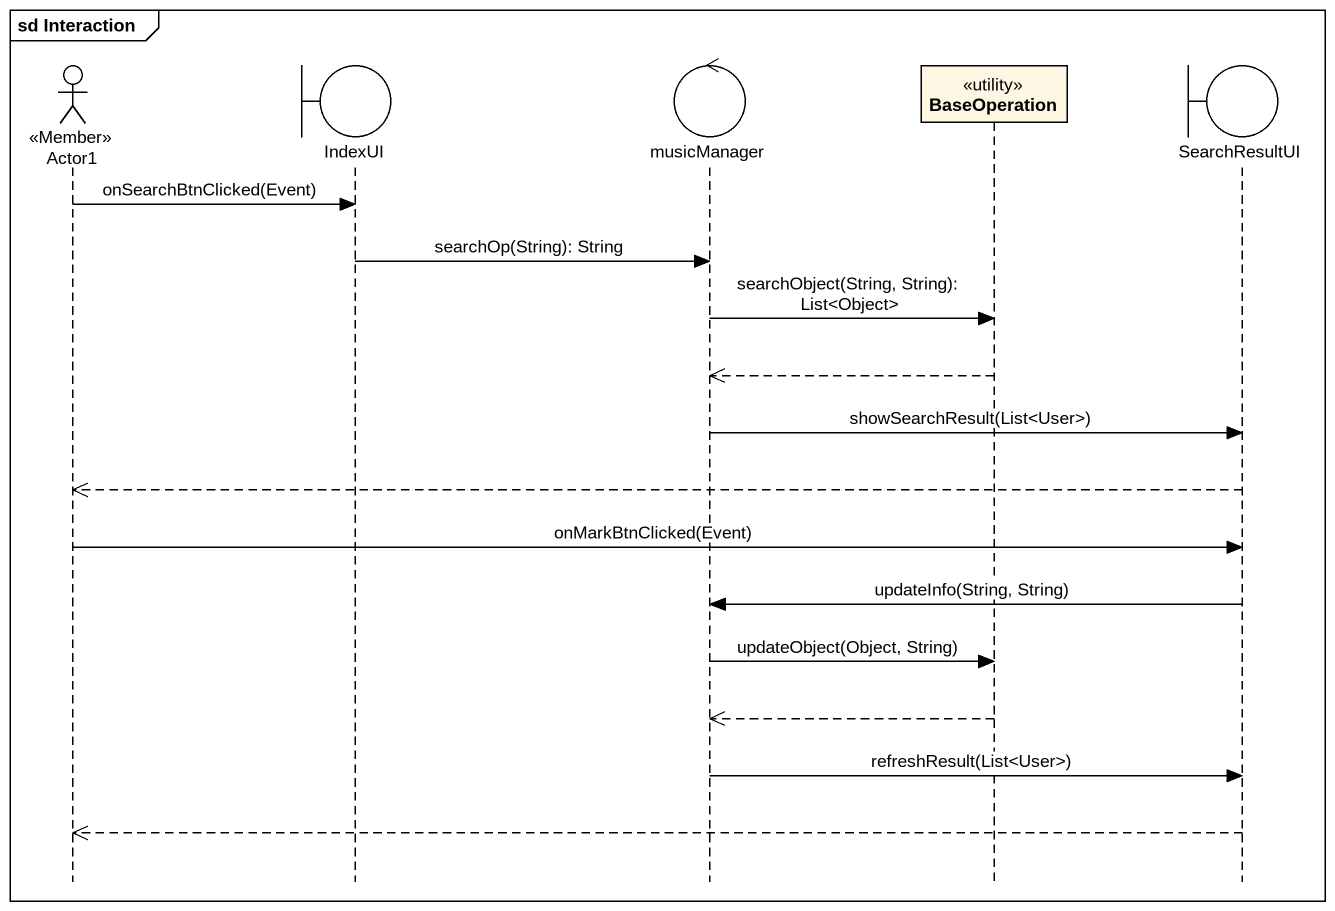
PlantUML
@startuml
mainframe sd Interaction
hide footbox
actor Actor1 <<Member>>
boundary IndexUI
control musicManager
participant BaseOperation <<utility>>
boundary SearchResultUI

Actor1 -> IndexUI : onSearchBtnClicked(Event)
IndexUI -> musicManager : searchOp(String): String
musicManager -> BaseOperation : searchObject(String, String): List<Object>
BaseOperation -->> musicManager
musicManager -> SearchResultUI : showSearchResult(List<User>)
SearchResultUI -->> Actor1
Actor1 -> SearchResultUI : onMarkBtnClicked(Event)
SearchResultUI -> musicManager : updateInfo(String, String)
musicManager -> BaseOperation : updateObject(Object, String)
BaseOperation -->> musicManager
musicManager -> SearchResultUI : refreshResult(List<User>)
SearchResultUI -->> Actor1
@enduml
